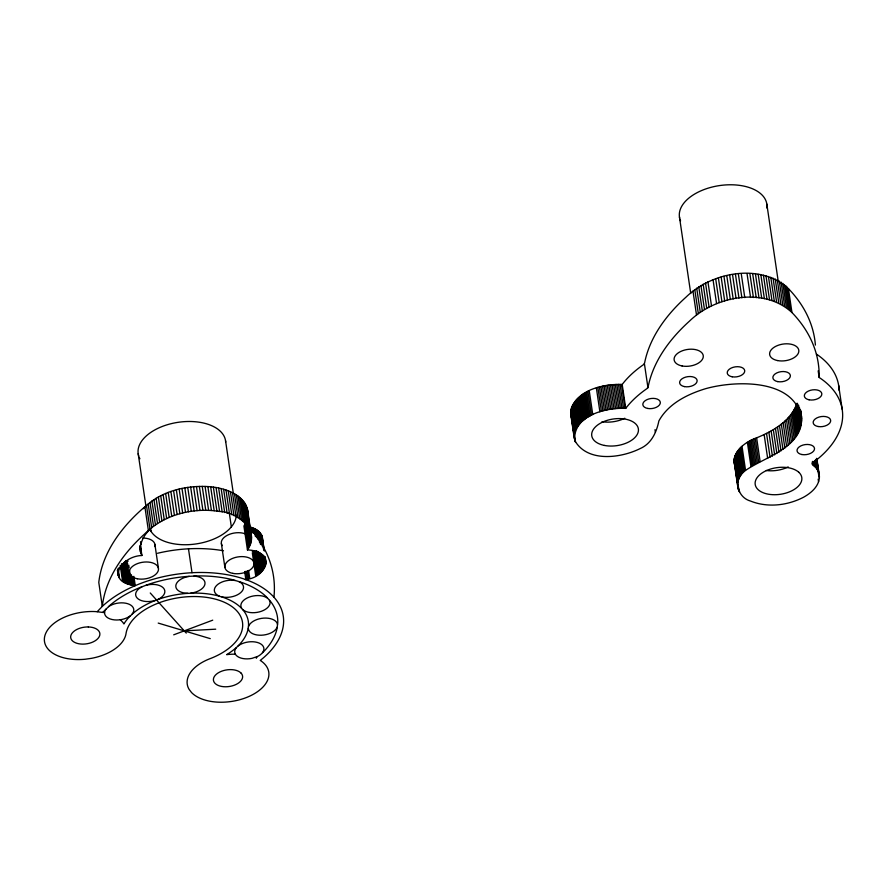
<?xml version="1.0" encoding="UTF-8"?>
<svg xmlns="http://www.w3.org/2000/svg" width="887" height="887" viewBox="0 0 887 887"><rect width="100%" height="100%" fill="white"/><g stroke="black" fill="none" stroke-linecap="round" stroke-linejoin="round"><path stroke-width="1.33" d="M801.704 420.427C796.792 378.283 735.489 380.113 705.154 388.816C687.126 394.382 668.299 403.751 658.875 420.926C656.568 432.279 651.38 443.766 639.993 448.656C620.7 458.224 587.371 462.67 574.831 440.628C572.392 415.704 605.921 407.355 625.734 408.397L626.41 407.488A114.822 65.538 -8.4 0 1 646.978 388.584L648.153 386.821A227.97 130.101 -8.4 0 1 689.521 321.083C715.299 295.948 763.918 286.623 791.969 312.546A252.451 144.082 -8.4 0 1 819.089 371.542L819.156 377.485L819.987 378.017A114.822 65.538 -8.4 0 1 813.401 462.338C808.933 464.4 817.127 466.695 817.481 469.955C818.901 472.383 819.599 475.232 819.366 478.026C818.446 486.863 810.895 493.128 803.622 497.208C787.545 505.568 767.554 507.918 750.524 501.055C737.186 497.352 733.061 479.379 744.614 471.052C766.435 455.574 809.831 445.928 800.141 409.805M734.78 465.531C731.143 453.667 742.907 443.877 752.442 439.52C770.249 432.612 790.25 422.522 796.981 403.241M574.377 438.832L570.707 413.996C572.625 390.646 602.561 383.749 622.197 384.481L622.874 383.572A114.822 65.538 -8.4 0 1 643.452 364.668L644.616 362.905A227.97 130.101 -8.4 0 1 685.984 297.167C711.773 272.032 760.381 262.707 788.432 288.63A252.451 144.082 -8.4 0 1 815.397 345.076M245.244 579.654C268.506 577.37 274.504 550.738 247.44 549.929C261.088 530.98 237.816 512.198 219.577 511.455C193.044 507.264 163.951 514.504 144.714 533.885A227.97 130.101 -8.4 0 0 102.315 606.386L97.204 611.697M102.726 612.385L110.01 605.244A94.222 53.774 -8.4 0 1 139.581 587.682L148.417 584.367A94.222 53.774 -8.4 0 1 186.658 576.483L196.426 575.962A94.222 53.774 -8.4 0 1 233.093 579.843L241.164 582.26A94.222 53.774 -8.4 0 1 266.433 596.884L270.657 601.574A94.222 53.774 -8.4 0 1 277.753 623.018L276.988 628.75A94.222 53.774 -8.4 0 1 264.016 651.269L260.9 654.307A14.724 8.404 -8.4 0 1 257.585 656.458L251.963 658.365A14.724 8.404 -8.4 0 1 237.483 656.447A14.724 8.404 -8.4 0 1 236.452 647.543L239.08 644.893A64.773 36.966 -8.4 0 0 247.994 629.415L248.526 625.468A64.773 36.966 -8.4 0 0 243.648 610.733L240.743 607.506A64.773 36.966 -8.4 0 0 223.369 597.45L217.825 595.787A64.773 36.966 -8.4 0 0 192.612 593.115L185.904 593.481A64.773 36.966 -8.4 0 0 159.616 598.902L153.54 601.186A64.773 36.966 -8.4 0 0 133.216 613.25L129.402 616.842A64.773 36.966 -8.4 0 0 124.823 622.497L123.925 623.96L123.47 623.262A41.212 23.528 -8.4 0 0 120.699 620.179L120.333 619.747M247.994 514.127C247.34 494.591 224.134 487.517 207.891 486.564C186.215 485.433 162.986 490.722 146.488 505.49L150.025 529.406C143.007 535.759 137.829 546.181 141.909 555.506C120.732 556.127 104.599 582.127 135.256 585.653L133.882 576.35M262.031 541.613C264.459 534.018 256.454 528.33 249.901 527.055M256.276 658.276L257.075 656.702M247.44 549.929L243.914 526.013L245.81 522.643M149.903 529.284A44.162 25.202 -8.4 0 0 150.513 530.504L151.233 531.69A44.162 25.202 -8.4 0 0 166.002 541.846L167.865 542.434A44.162 25.202 -8.4 0 0 209.498 540.693L211.594 539.939A44.162 25.202 -8.4 0 0 231.13 527.133L232.161 525.847A44.162 25.202 -8.4 0 0 236.297 515.159M143.483 508.672L146.488 505.49L141.188 509.97A227.97 130.101 -8.4 0 0 98.79 582.471L102.315 606.386A100.109 57.134 -8.4 0 1 132.285 586.939L136.786 584.988A100.109 57.134 -8.4 0 1 244.723 579.211L248.77 580.708A100.109 57.134 -8.4 0 1 263.106 658.087L260.246 660.427L261.111 660.992A41.212 23.528 -8.4 0 1 249.402 696.273A41.212 23.528 -8.4 0 1 191.559 692.559L189.097 689.365A41.212 23.528 -8.4 0 1 209.421 658.919A58.886 33.606 -8.4 0 0 217.337 599.69A58.886 33.606 -8.4 0 0 125.965 633.983A41.212 23.528 -8.4 0 1 91.683 658.298L85.285 659.229A41.212 23.528 -8.4 0 1 44.694 636.456A41.212 23.528 -8.4 0 1 95.851 611.598L104.577 612.651A14.724 8.404 -8.4 0 1 105.996 609.092M236.452 647.543L235.266 648.475A64.773 36.966 -8.4 0 1 228.524 653.486L226.64 654.65L228.003 654.495A41.212 23.528 -8.4 0 1 234.401 654.162L235.288 654.096M252.174 551.902L254.27 550.661L257.807 574.576M173.697 634.826L212.736 620.168M184.241 630.868L215.718 629.182M129.358 584.478L125.821 560.562L128.171 561.161M158.219 623.084L210.263 638.64M150.247 592.982L186.259 633.107M735.511 467.272L735.966 468.114M571.627 417.589L570.707 413.996M838.647 385.357L842.184 409.273M818.169 370.844L819.156 377.485M816.805 458.391L819.3 475.244M816.661 458.501L819.411 477.095M816.705 459.255L819.366 478.026M816.572 459.71L818.335 471.662M816.373 460.176L817.936 470.809M818.28 472.327L818.668 474.988M815.918 459.333L817.481 469.955M815.596 459.832L816.971 469.123M818.18 479.146L818.568 481.796M815.208 460.342L816.395 468.314M814.776 460.885L815.752 467.527M814.277 461.44L815.064 466.75M788.432 288.63L791.969 312.546M813.723 462.016L814.31 466.008M787.235 287.211L790.76 311.126M812.924 461.295L813.512 465.276M812.259 461.916L812.658 464.577M785.893 285.847L789.43 309.763M784.43 284.55L787.955 308.465M782.822 283.297L786.359 307.212M800.651 410.47L801.637 417.123M800.351 409.472L801.726 418.764M781.103 282.11L784.629 306.026M799.42 407.488L801.582 422.101M798.588 405.182L801.338 423.786M798.034 405.536L800.983 425.472M779.252 280.991L782.789 304.906M797.457 403.452L797.845 406.102M797.18 404.561L800.517 427.157M766.823 204.054L778.121 280.58M796.404 404.927L799.941 428.842M777.3 279.937L780.826 303.853M795.717 406.601L799.254 430.517M794.918 408.275L798.455 432.191M775.227 278.961L778.764 302.877M794.02 409.949L797.546 433.865M793.011 411.601L796.537 435.517M773.054 278.063L776.591 301.979M791.891 413.242L795.428 437.158M770.781 277.232L774.318 301.148M790.672 414.861L794.209 438.777M789.352 416.469L792.889 440.384M768.419 276.489L771.956 300.405M787.944 418.054L791.47 441.97M765.969 275.824L769.506 299.739M786.425 419.618L789.962 443.533M763.441 275.236L766.978 299.152M784.818 421.148L788.343 445.063M783.11 422.655L786.647 446.571M760.846 274.737L764.372 298.653M781.325 424.13L784.862 448.046M758.185 274.327L761.711 298.243M779.451 425.572L782.977 449.487M755.458 274.005L758.995 297.921M777.489 426.98L781.015 450.895M752.686 273.773L756.223 297.688M775.449 428.354L778.974 452.27M773.331 429.685L776.857 453.601M749.87 273.628L753.407 297.544M771.136 430.971L774.661 454.887M747.031 273.562L750.557 297.478M768.874 432.213L772.4 456.129M766.534 433.41L770.071 457.326M741.255 273.717L744.792 297.633M764.139 434.563L767.676 458.479M738.35 273.928L741.887 297.844M735.445 274.227L738.982 298.143M732.54 274.615L736.077 298.531M756.611 437.712L760.137 461.628M755.192 438.289L758.718 462.205M729.657 275.081L733.183 298.997M753.795 438.888L757.332 462.803M752.442 439.52L755.968 463.435M726.786 275.646L730.323 299.562M751.112 440.185L754.649 464.101M749.825 440.861L753.362 464.777M748.573 441.571L752.109 465.487M723.947 276.289L727.473 300.205M747.375 442.303L750.901 466.218M721.142 277.01L724.679 300.926M718.381 277.808L721.918 301.724M742.009 446.294L745.535 470.21M741.077 447.137L744.614 471.052M715.676 278.695L719.202 302.611M740.202 448.013L743.738 471.928M739.381 448.889L742.918 472.804M738.616 449.787L742.142 473.702M713.026 279.649L716.563 303.565M737.906 450.685L741.432 474.6M737.252 451.605L740.778 475.521M736.653 452.525L740.19 476.441M736.121 453.457L739.647 477.372M735.645 454.388L739.181 478.304M735.234 455.33L738.76 479.246M734.879 456.273L738.405 480.189M734.58 457.215L738.117 481.131M739.104 489.369L739.492 492.03M734.358 458.158L737.884 482.073M734.181 459.1L737.718 483.016M738.25 485.865L739.037 491.187M707.937 281.778L711.463 305.693M735.112 466.407L735.7 470.387M736.088 473.048L736.676 477.04M737.075 479.69L737.463 482.351M737.862 485.012L738.638 490.323M734.081 460.043L738.306 489.447M734.037 460.974L738.039 488.56M705.509 282.942L709.035 306.858M703.169 284.173L706.695 308.088M700.918 285.459L704.455 309.375M698.768 286.811L702.304 310.727M696.727 288.208L700.264 312.124M694.798 289.661L698.324 313.577M692.98 291.158L696.517 315.073M679.453 217.005L690.751 293.53M655.005 429.685L655.393 432.335M644.45 364.003L647.987 387.918M622.197 384.481L625.734 408.397M621.599 384.448L625.124 408.364M620.035 384.393L623.561 408.308M618.45 384.37L621.987 408.286M616.864 384.381L620.401 408.297M615.268 384.437L618.804 408.353M613.671 384.537L617.197 408.452M612.063 384.659L615.589 408.574M610.456 384.825L613.981 408.741M608.848 385.025L612.385 408.94M607.251 385.268L610.777 409.184M605.655 385.535L609.181 409.45M604.069 385.845L607.595 409.761M602.495 386.189L606.021 410.104M600.931 386.566L604.468 410.481M599.39 386.976L602.927 410.892M597.871 387.419L601.397 411.346M596.363 387.896L599.889 411.812M589.245 390.746L592.771 414.661M587.915 391.4L591.441 415.316M586.617 392.076L590.143 415.992M585.365 392.786L588.89 416.702M584.145 393.506L587.682 417.422M582.97 394.26L586.507 418.176M581.85 395.037L585.376 418.952M580.763 395.835L584.3 419.751M579.732 396.644L583.258 420.56M578.745 397.476L582.271 421.392M577.803 398.33L581.34 422.245M576.927 399.194L580.453 423.11M576.095 400.07L579.621 423.986M575.319 400.957L578.845 424.873M574.599 401.866L578.124 425.782M573.933 402.776L577.47 426.691M573.335 403.696L576.86 427.612M572.78 404.627L576.317 428.543M572.303 405.559L575.829 429.474M571.871 406.501L575.408 430.417M571.505 407.443L575.042 431.359M571.206 408.386L574.743 432.302M570.962 409.328L574.499 433.244M570.784 410.271L574.321 434.186M574.953 438.378L575.541 442.369M570.674 411.213L575.164 441.504M570.618 412.145L574.831 440.628M262.242 536.835L264.348 550.894M265.202 557.003L265.989 562.314M262.02 536.07L264.182 550.683M265.169 557.324L265.989 563.112M261.743 535.316L263.705 548.598M264.936 557.269L265.923 563.921M261.377 534.573L263.539 549.197M264.592 556.748L265.778 564.72M264.182 556.227L265.557 565.529M260.456 533.165L262.419 546.447M263.705 555.717L265.268 566.338M259.902 532.488L261.665 544.452M263.151 555.184L264.914 567.148M259.27 531.845L261.044 543.798M262.53 554.663L264.492 567.946M258.583 531.224L260.545 544.507M261.842 554.12L263.993 568.744M257.84 530.626L259.603 542.589M261.088 553.577L263.439 569.521M257.03 530.06L258.394 539.363M260.268 553.022L262.818 570.297M256.155 529.528L257.529 538.83M259.381 552.457L262.131 571.051M255.234 529.029L256.41 537.001M258.427 551.869L261.377 571.805M254.259 528.563L255.434 536.535M257.43 551.27L260.567 572.525M253.238 528.131L254.026 533.442M256.365 550.639L259.703 573.235M252.163 527.732L252.95 533.043M255.445 551.326L258.782 573.911M251.054 527.377L251.642 531.357M247.473 509.149L251.498 536.369M247.007 507.53L251.52 538.043M253.25 551.293L256.786 575.208M246.375 505.945L251.387 539.74M245.61 504.404L251.099 541.447M252.374 553.233L255.711 575.818M244.69 502.896L250.666 543.154M243.637 501.432L250.079 544.862M242.428 500.013L249.347 546.558M241.098 498.649L244.624 522.565M244.934 524.339L248.471 548.255M239.623 497.341L243.16 521.257M238.026 496.099L241.563 520.015M248.582 570.419L249.768 578.391M236.308 494.913L239.834 518.828M247.307 570.84L248.482 578.812M245.987 571.217L247.174 579.189M234.456 493.793L237.993 517.709M225.553 440.761L233.348 493.56M244.657 571.55L245.843 579.521M232.494 492.74L236.031 516.655M230.432 491.764L233.957 515.68M228.258 490.855L231.784 514.77M225.985 490.034L229.511 513.95M229.356 513.362L231.352 526.9M223.624 489.291L227.15 513.207M221.173 488.626L224.699 512.542M218.645 488.038L222.171 511.954M216.051 487.54L219.577 511.455M213.379 487.129L216.916 511.045M221.373 543.587L224.899 567.503M210.662 486.808L214.188 510.724M207.891 486.564L211.416 510.48M205.074 486.42L208.611 510.335M202.225 486.364L205.762 510.28M199.353 486.398L202.89 510.313M196.459 486.519L199.996 510.435M193.554 486.73L197.091 510.646M190.65 487.03L194.175 510.945M187.745 487.406L191.282 511.322M184.851 487.883L188.388 511.799M181.99 488.438L185.516 512.353M188.476 548.809L192.013 572.725M179.152 489.081L182.678 512.996M176.347 489.812L179.873 513.728M173.586 490.611L177.112 514.527M170.881 491.487L174.406 515.402M168.231 492.451L171.756 516.367M165.647 493.482L169.173 517.398M163.141 494.58L166.667 518.496M160.713 495.744L164.239 519.66M158.374 496.975L161.9 520.891M156.123 498.261L159.649 522.177M153.972 499.614L157.509 523.53M151.932 501.011L155.458 524.927M150.003 502.463L153.529 526.379M154.892 544.33L158.418 568.245M148.184 503.96L151.71 527.876M150.723 528.807L151.123 531.524M138.184 453.712L145.978 506.51M144.925 507.065L148.451 530.98M140.49 541.702L140.889 544.363M140.534 546.215L141.909 555.506M140.279 546.392L141.454 554.364M139.902 545.461L140.978 552.745M139.625 547.711L140.213 551.703M133.006 577.548L134.192 585.52M131.365 574.687L132.928 585.32M128.759 565.152L129.147 567.813M129.546 570.463L131.697 585.076M126.974 560.883L130.511 584.799M124.901 561.538L128.238 584.123M124.025 562.469L127.163 583.724M123.204 563.367L126.142 583.291M122.428 564.221L125.167 582.826M121.497 563.722L124.247 582.327M121.031 565.851L123.382 581.794M120.222 565.285L122.572 581.229M118.27 570.019L119.446 577.991M117.849 569.299L119.024 577.271M117.683 569.897L118.67 576.539M117.561 569.997L118.381 575.785M117.428 570.252L118.171 575.02M104.577 612.651L104.577 613.094A14.724 8.404 -8.4 0 0 114.312 619.88A14.724 8.404 -8.4 0 0 130.3 615.822M238.182 645.913A14.724 8.404 -8.4 0 1 257.252 642.421A14.724 8.404 -8.4 0 1 262.485 652.644M247.163 525.348A252.451 144.082 -8.4 0 1 273.939 597.206M139.913 458.756A44.162 25.202 -8.4 0 1 139.303 457.537M138.815 456.284A44.162 25.202 -8.4 0 1 177.001 422.489A44.162 25.202 -8.4 0 1 225.686 442.081M118.137 568.423A100.109 57.134 -8.4 0 1 127.65 563.533M157.476 553.288A100.109 57.134 -8.4 0 1 223.469 550.772M222.26 545.649A14.713 8.393 -8.4 0 1 227.316 535.271A14.713 8.393 -8.4 0 1 245.089 533.774M142.641 538.065A14.713 8.393 -8.4 0 1 154.793 546.547M108.58 606.653A14.724 8.404 -8.4 0 1 127.772 603.725A14.724 8.404 -8.4 0 1 132.03 614.192M277.132 627.231A14.724 8.404 -8.4 0 1 261.399 635.225A14.724 8.404 -8.4 0 1 248.316 628.329M248.548 626.544A14.724 8.404 -8.4 0 1 263.683 618.128A14.724 8.404 -8.4 0 1 277.498 624.548M269.482 600.344A14.724 8.404 -8.4 0 1 261.41 611.276A14.724 8.404 -8.4 0 1 243.005 609.79M241.696 608.327A14.724 8.404 -8.4 0 1 248.826 597.25A14.724 8.404 -8.4 0 1 267.508 598.148M193.821 576.129A14.724 8.404 -8.4 0 1 204.941 584.145A14.724 8.404 -8.4 0 1 190.794 593.115M187.756 593.281A14.724 8.404 -8.4 0 1 175.814 585.697A14.724 8.404 -8.4 0 1 189.264 576.373M146.089 585.287A14.724 8.404 -8.4 0 1 163.596 588.225A14.724 8.404 -8.4 0 1 157.886 599.446M155.125 600.477A14.724 8.404 -8.4 0 1 137.23 598.115A14.724 8.404 -8.4 0 1 141.964 586.828M238.98 581.639A14.724 8.404 -8.4 0 1 240.754 592.583A14.724 8.404 -8.4 0 1 221.961 596.907M219.433 596.153A14.724 8.404 -8.4 0 1 216.672 585.387A14.724 8.404 -8.4 0 1 235.21 580.519M679.708 218.291A44.162 25.202 -8.4 0 1 721.708 185.294A44.162 25.202 -8.4 0 1 766.867 208.035M680.573 220.819A44.162 25.202 -8.4 0 1 680.085 219.566M816.45 354.101A114.822 65.538 -8.4 0 1 839.113 390.491M624.792 418.254A23.55 13.438 -8.4 0 1 602.029 421.713M788.21 466.928A23.55 13.438 -8.4 0 1 766.301 470.509M88.301 626.954L86.793 626.965A14.724 8.404 -8.4 0 0 71.725 640.048A14.724 8.404 -8.4 0 0 96.472 639.871A14.724 8.404 -8.4 0 0 88.301 626.954M240.854 672.878L240.466 672.534A14.724 8.404 -8.4 0 0 215.286 675.284A14.724 8.404 -8.4 0 0 227.892 686.671A14.724 8.404 -8.4 0 0 240.854 672.878M798.732 472.217L798.256 471.806A23.55 13.438 -8.4 0 0 757.941 476.574A23.55 13.438 -8.4 0 0 778.797 494.502A23.55 13.438 -8.4 0 0 798.732 472.217M232.804 573.368A14.713 8.393 -8.4 0 0 254.026 563.289A14.713 8.393 -8.4 0 0 231.474 558.877A14.713 8.393 -8.4 0 0 232.804 573.368M137.263 578.756A14.713 8.393 -8.4 0 0 158.485 568.678A14.713 8.393 -8.4 0 0 135.933 564.254A14.713 8.393 -8.4 0 0 137.263 578.756M777.6 360.577A14.713 8.393 -8.4 0 0 798.821 350.487A14.713 8.393 -8.4 0 0 776.269 346.074A14.713 8.393 -8.4 0 0 777.6 360.577M801.892 454.532A8.826 5.045 -8.4 0 0 814.51 448.401A8.826 5.045 -8.4 0 0 800.894 445.862A8.826 5.045 -8.4 0 0 801.892 454.532M684.398 386.588A8.826 5.045 -8.4 0 0 697.127 380.534A8.826 5.045 -8.4 0 0 683.589 377.884A8.826 5.045 -8.4 0 0 684.398 386.588M682.059 365.954A14.713 8.393 -8.4 0 0 703.28 355.875A14.713 8.393 -8.4 0 0 680.728 351.463A14.713 8.393 -8.4 0 0 682.059 365.954M809.099 399.804A8.826 5.045 -8.4 0 0 821.828 393.75A8.826 5.045 -8.4 0 0 808.301 391.1A8.826 5.045 -8.4 0 0 809.099 399.804M604.457 445.44A23.55 13.438 -8.4 0 0 638.418 429.297A23.55 13.438 -8.4 0 0 602.328 422.223A23.55 13.438 -8.4 0 0 604.457 445.44M818.136 426.525A8.826 5.045 -8.4 0 0 830.653 420.305A8.826 5.045 -8.4 0 0 816.938 417.877A8.826 5.045 -8.4 0 0 818.136 426.525M647.687 408.452A8.826 5.045 -8.4 0 0 660.316 402.321A8.826 5.045 -8.4 0 0 646.69 399.782A8.826 5.045 -8.4 0 0 647.687 408.452M732.196 376.798A8.826 5.045 -8.4 0 0 744.714 370.578A8.826 5.045 -8.4 0 0 731.01 368.149A8.826 5.045 -8.4 0 0 732.196 376.798M777.744 381.621A8.826 5.045 -8.4 0 0 790.361 375.478A8.826 5.045 -8.4 0 0 776.746 372.939A8.826 5.045 -8.4 0 0 777.744 381.621"/></g></svg>
